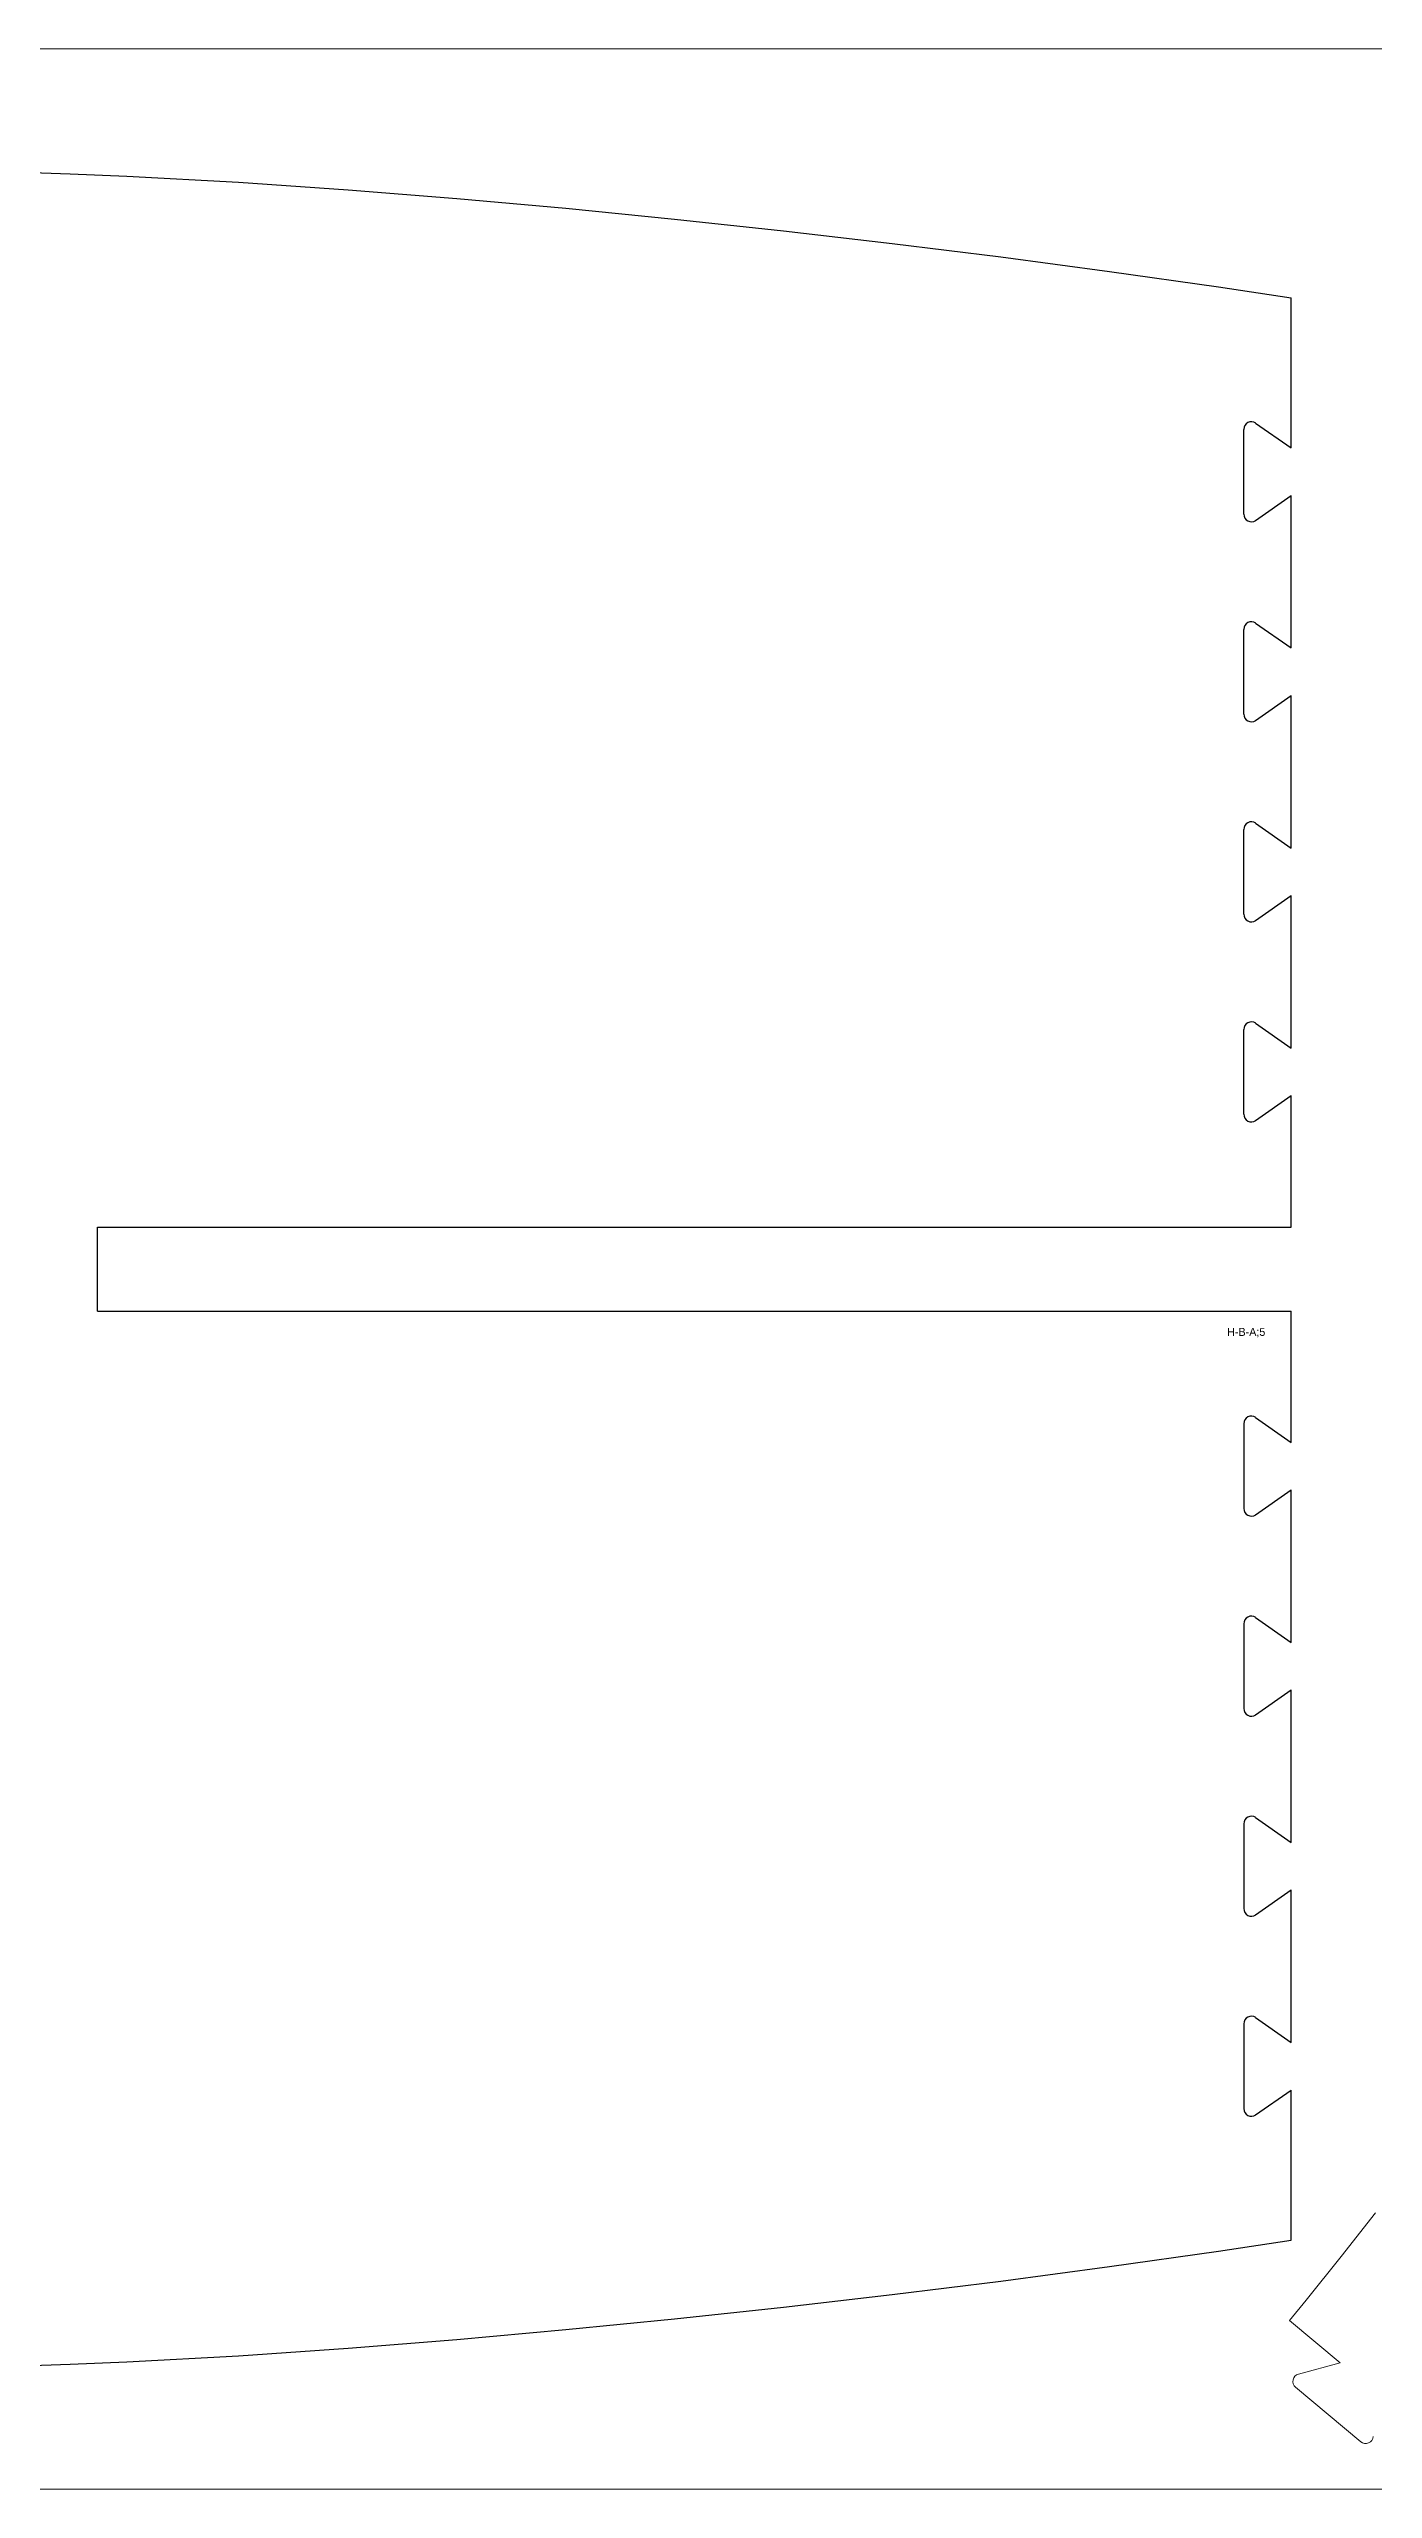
# Model space of a CAD drawing. Header units: millimetres. Extents: x 0 to 7720, y 0 to 5733.
# Drawn here: x 3776 to 4439, y 2966 to 4186 of the extents above; entities that cross this region are included whole.
import ezdxf

# ---------------------------------------------------------------- set-up
doc = ezdxf.new("R2010")
doc.units = ezdxf.units.MM
doc.layers.add('CORTE_6MM', color=1, linetype='Continuous')
doc.layers.add('plate', color=3, linetype='Continuous')

msp = doc.modelspace()

# ---------------------------------------------------------------- linework, layer by layer
at = {"layer": 'CORTE_6MM'}
for p, q in [((4397.6, 3986.4), (4397.6, 4061.4)), ((4373.9, 3953.3), (4373.9, 3995.7)), ((4379.8, 3998.8), (4397.6, 3986.4)), ((4379.8, 3950.2), (4397.6, 3962.6)), ((4397.6, 3886.4), (4397.6, 3962.6)), ((4373.9, 3853.3), (4373.9, 3895.7)), ((4379.8, 3898.8), (4397.6, 3886.4)), ((4379.8, 3850.2), (4397.6, 3862.6)), ((4397.6, 3786.4), (4397.6, 3862.6)), ((4373.9, 3753.3), (4373.9, 3795.7)), ((4379.8, 3798.8), (4397.6, 3786.4)), ((4379.8, 3750.2), (4397.6, 3762.6)), ((4397.6, 3686.4), (4397.6, 3762.6)), ((4379.8, 3698.8), (4397.6, 3686.4)), ((4373.9, 3653.3), (4373.9, 3695.7)), ((4379.8, 3650.2), (4397.6, 3662.6)), ((4397.6, 3596.9), (4397.6, 3662.6)), ((3800.8, 3554.9), (3800.8, 3596.9)), ((3800.8, 3596.9), (4397.6, 3596.9)), ((3800.8, 3554.9), (4397.6, 3554.9)), ((4397.6, 3489.2), (4397.6, 3554.9)), ((4379.8, 3501.7), (4397.6, 3489.2)), ((4373.9, 3498.6), (4373.9, 3456.2)), ((4379.8, 3453.1), (4397.6, 3465.5)), ((4397.6, 3389.2), (4397.6, 3465.5)), ((4373.9, 3398.6), (4373.9, 3356.2)), ((4379.8, 3401.7), (4397.6, 3389.2)), ((4379.8, 3353.1), (4397.6, 3365.5)), ((4397.6, 3289.2), (4397.6, 3365.5)), ((4373.9, 3298.6), (4373.9, 3256.2)), ((4379.8, 3301.7), (4397.6, 3289.2)), ((4379.8, 3253.1), (4397.6, 3265.5)), ((4397.6, 3189.2), (4397.6, 3265.5)), ((4373.9, 3198.6), (4373.9, 3156.2)), ((4379.8, 3201.7), (4397.6, 3189.2)), ((4379.8, 3153.1), (4397.6, 3165.5)), ((4397.6, 3090.5), (4397.6, 3165.5))]:
    msp.add_line(p, q, dxfattribs=at)
at = {"layer": 'CORTE_6MM', "lineweight": 0}
for p, q in [((4396.7, 3050.3, 349.2), (4422.1, 3029.1, 349.2)), ((4401.2, 3023.5, 349.2), (4422.1, 3029.1, 349.2)), ((4432.3, 2989.7, 349.2), (4399.8, 3016.9, 349.2))]:
    msp.add_line(p, q, dxfattribs=at)
at = {"layer": 'CORTE_6MM'}
for points in [[(3758.5, 4124.5), (3787.2, 4123.5), (3815.5, 4122.3), (3871.2, 4119.2), (3926.1, 4115.5), (3980.5, 4111.1), (4034.9, 4106.2), (4089.3, 4100.8), (4143.7, 4095), (4198, 4088.6), (4252.4, 4081.9), (4306.8, 4074.7), (4361.2, 4067), (4397.6, 4061.4)], [(3758.5, 3027.4), (3787.2, 3028.4), (3815.5, 3029.6), (3871.2, 3032.6), (3926.1, 3036.4), (3980.5, 3040.8), (4034.9, 3045.7), (4089.3, 3051.1), (4143.7, 3056.9), (4198, 3063.2), (4252.4, 3070), (4306.8, 3077.2), (4361.2, 3084.9), (4397.6, 3090.5)]]:
    msp.add_lwpolyline(points, dxfattribs=at)
at = {"layer": 'CORTE_6MM', "lineweight": 0}
msp.add_lwpolyline([(4396.7, 3050.3), (4405, 3060.5), (4422.5, 3082.2), (4439.7, 3104.1)], dxfattribs=at)
at = {"layer": 'CORTE_6MM'}
for centre, start, end in [((4377.7, 3995.7), 55.008, 180), ((4377.7, 3953.3), 180, 304.992), ((4377.7, 3895.7), 55.008, 180), ((4377.7, 3853.3), 180, 304.992), ((4377.7, 3795.7), 55.008, 180), ((4377.7, 3753.3), 180, 304.992), ((4377.7, 3695.7), 55.008, 180), ((4377.7, 3653.3), 180, 304.992), ((4377.7, 3498.6), 55.008, 180), ((4377.7, 3456.2), 180, 304.992), ((4377.7, 3398.6), 55.008, 180), ((4377.7, 3356.2), 180, 304.992), ((4377.7, 3298.6), 55.008, 180), ((4377.7, 3256.2), 180, 304.992), ((4377.7, 3198.6), 55.008, 180), ((4377.7, 3156.2), 180, 304.992)]:
    msp.add_arc(centre, 3.8, start, end, dxfattribs=at)
at = {"layer": 'CORTE_6MM', "lineweight": 0}
for centre, start, end in [((4402.2, 3019.8, 349.2), 105.1926, 230.1846), ((4434.8, 2992.6, 349.2), 230.1846, 355.1766)]:
    msp.add_arc(centre, 3.8, start, end, dxfattribs=at)
at = {"layer": 'plate', "lineweight": 0}
msp.add_lwpolyline([(2640, 4185.9), (5080, 4185.9), (5080, 2965.9), (2640, 2965.9)], close=True, dxfattribs=at)

# ---------------------------------------------------------------- texts
at = {"lineweight": 0, "insert": (4365.6, 3546.5), "char_height": 4, "width": 9480.493, "attachment_point": 1}
msp.add_mtext('H-B-A;5', dxfattribs=at)

doc.saveas('drawing.dxf')
